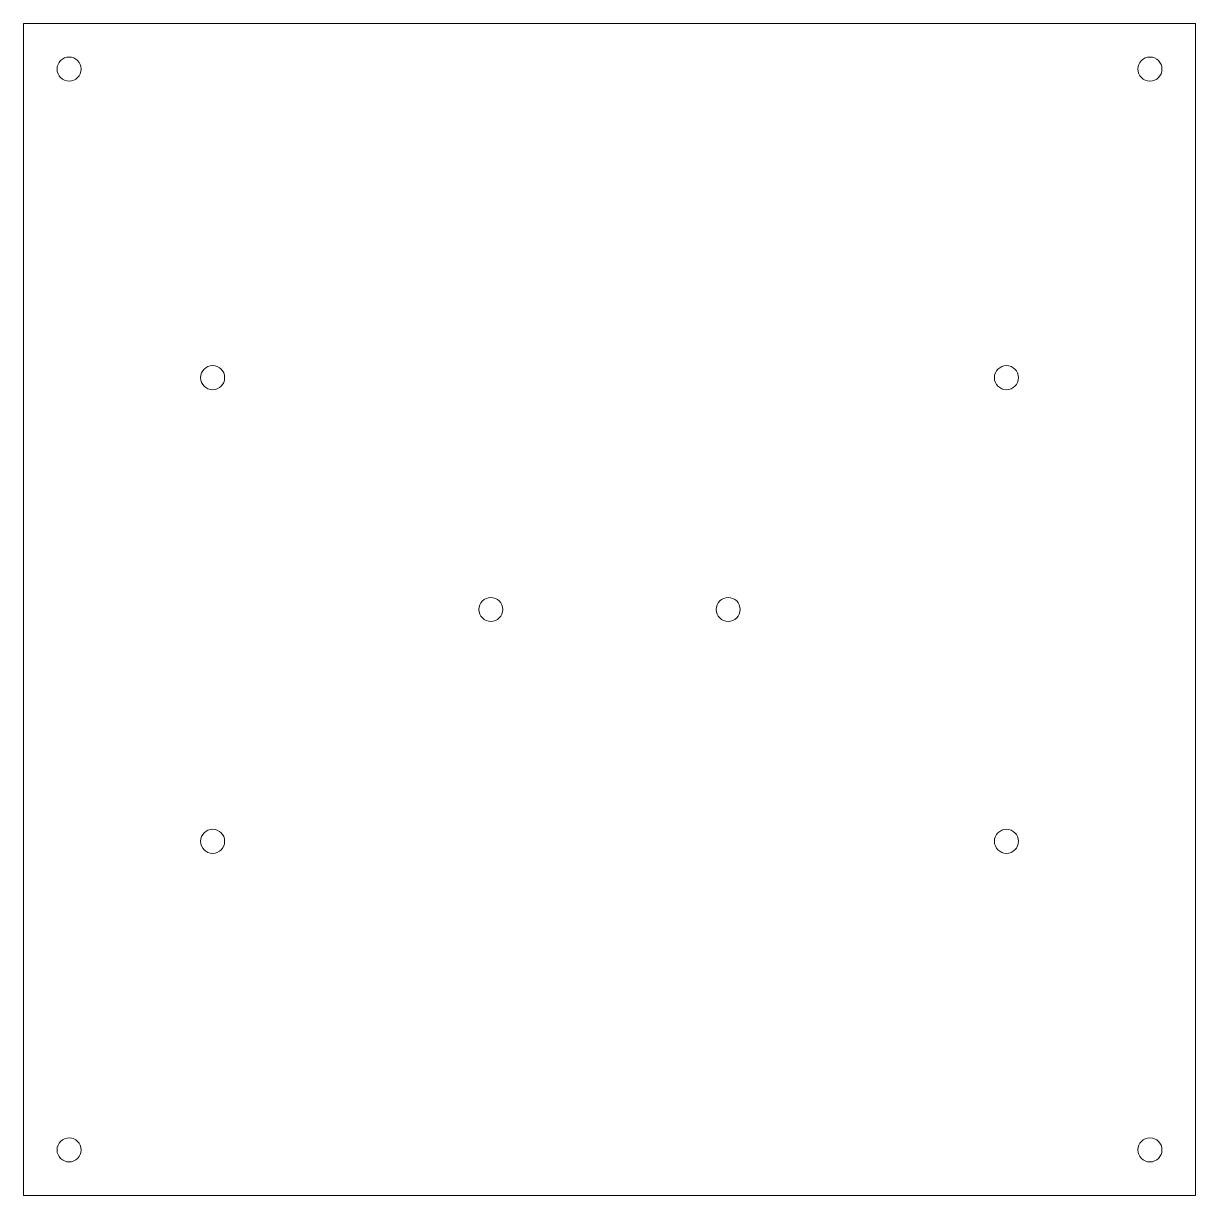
# Model space of a CAD drawing. Header units: millimetres. Extents: x 78 to 236, y 83 to 241.
import ezdxf

# ---------------------------------------------------------------- set-up
doc = ezdxf.new("R2010")
doc.units = ezdxf.units.MM

msp = doc.modelspace()

# ---------------------------------------------------------------- linework, layer by layer
at = {"color": 7, "linetype": 'Continuous', "lineweight": 15}
for p, q in [((78.12, 83.37), (78.12, 241.37)), ((78.12, 241.37), (236.12, 241.37)), ((236.12, 241.37), (236.12, 83.37)), ((236.12, 83.37), (78.12, 83.37))]:
    msp.add_line(p, q, dxfattribs=at)
for centre in [(84.27, 235.22), (229.97, 235.22), (103.62, 193.62), (210.62, 193.62), (141.12, 162.37), (173.12, 162.37), (103.62, 131.12), (210.62, 131.12), (84.27, 89.52), (229.97, 89.52)]:
    msp.add_circle(centre, 1.62, dxfattribs=at)

doc.saveas('drawing.dxf')
